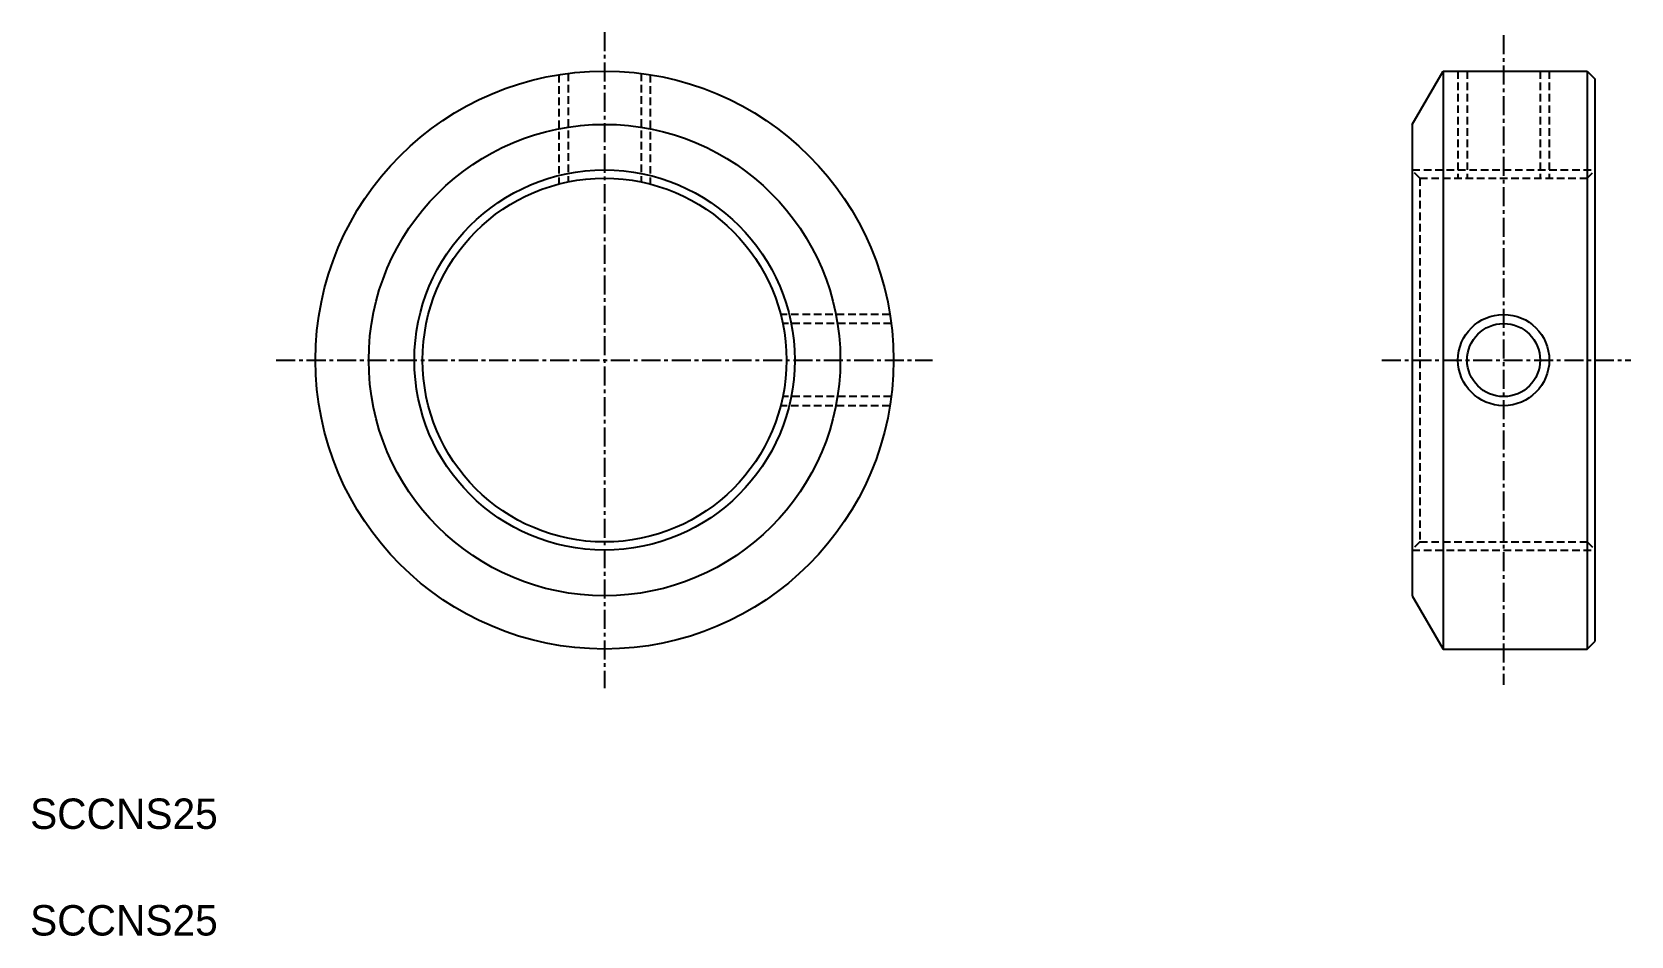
# Model space of a CAD drawing. Extents: x 37 to 142, y 99 to 158.
import ezdxf

# ---------------------------------------------------------------- set-up
doc = ezdxf.new("R2010")
doc.units = 0
doc.linetypes.add('CENTER', pattern=[2, 1.25, -0.25, 0.25, -0.25])
doc.linetypes.add('DASHED', pattern=[0.75, 0.5, -0.25])
doc.layers.get('0').update_dxf_attribs({"linetype": 'CONTINUOUS'})
doc.layers.add('CENTER', color=1, linetype='CENTER')

msp = doc.modelspace()

# ---------------------------------------------------------------- linework, layer by layer
at = {"color": 3, "linetype": 'DASHED'}
for p, q in [((72.5, 155.63), (72.5, 148.49)), ((77.3, 155.63), (77.3, 148.49)), ((131, 155.78), (131, 148.74)), ((131.6, 155.78), (131.6, 148.74)), ((136.4, 155.78), (136.4, 148.74)), ((137, 155.78), (137, 148.74)), ((71.9, 155.54), (71.9, 148.36)), ((77.9, 155.54), (77.9, 148.36)), ((128, 149.28), (140, 149.28)), ((128.5, 148.74), (128, 149.24)), ((128.5, 148.74), (128.5, 124.82)), ((128.5, 148.74), (139.5, 148.74)), ((131, 149.24), (131, 149.24)), ((134, 149.24), (134, 149.24)), ((139.5, 148.74), (140, 149.24)), ((139.5, 148.74), (139.5, 124.82)), ((93.66, 139.78), (86.47, 139.78)), ((93.74, 139.18), (86.61, 139.18)), ((93.66, 133.78), (86.47, 133.78)), ((93.74, 134.38), (86.61, 134.38)), ((128.5, 124.82), (128, 124.32)), ((128, 124.28), (140, 124.28)), ((128.5, 124.82), (139.5, 124.82)), ((139.5, 124.82), (140, 124.32))]:
    msp.add_line(p, q, dxfattribs=at)
at = {"color": 7, "linetype": 'CONTINUOUS'}
for p, q in [((128, 152.28), (130.02, 155.78)), ((130.02, 155.78), (130.02, 117.78)), ((130.02, 155.78), (139.5, 155.78)), ((139.5, 155.78), (140, 155.28)), ((139.5, 155.78), (139.5, 117.78)), ((140, 155.28), (140, 118.28)), ((128, 152.28), (128, 121.28)), ((128, 121.28), (130.02, 117.78)), ((130.02, 117.78), (139.5, 117.78)), ((139.5, 117.78), (140, 118.28))]:
    msp.add_line(p, q, dxfattribs=at)
for centre, radius in [((74.9, 136.78), 19), ((74.9, 136.78), 15.5), ((74.9, 136.78), 11.96), ((134, 136.78), 2.4)]:
    msp.add_circle(centre, radius, dxfattribs=at)
at = {"color": 3, "linetype": 'CONTINUOUS'}
for centre, radius in [((74.9, 136.78), 12.5), ((134, 136.78), 3)]:
    msp.add_circle(centre, radius, dxfattribs=at)
at = {"layer": 'CENTER', "color": 1, "linetype": 'CENTER'}
for p, q in [((74.9, 158.35), (74.9, 115.2)), ((134, 158.14), (134, 115.42)), ((53.32, 136.78), (96.47, 136.78)), ((126, 136.78), (142.37, 136.78))]:
    msp.add_line(p, q, dxfattribs=at)

# ---------------------------------------------------------------- texts
at = {"color": 7, "linetype": 'CONTINUOUS'}
for p in [(37.14, 105.95), (37.14, 98.94)]:
    msp.add_text('SCCNS25', height=2, dxfattribs=at).set_placement(p)

doc.saveas('drawing.dxf')
